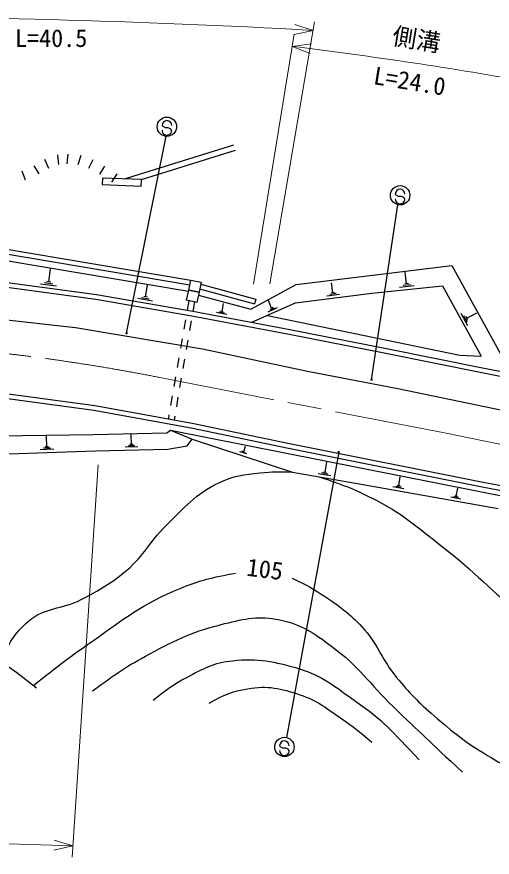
# Model space of a CAD drawing. Units: millimetres, scale not verified. Extents: x 0 to 700000, y -47500 to 447500.
# Drawn here: x 271882 to 321046, y 259320 to 346291 of the extents above; entities that cross this region are included whole.
import ezdxf
from ezdxf.enums import TextEntityAlignment as Align

# ---------------------------------------------------------------- set-up
doc = ezdxf.new("R2010")
doc.units = ezdxf.units.MM
doc.header["$LTSCALE"] = 1000
doc.linetypes.add('CHAIN', pattern=[18.5, 12, -1.5, 3.5, -1.5])
for name, color, linetype, lineweight in [('M-STR-HTXT', 7, 'Continuous', 13), ('M-STR-STRC', 7, 'Continuous', 25), ('M-TTL-BAND', 7, 'Continuous', 25), ('S-TTL', 7, 'Continuous', 25)]:
    doc.layers.add(name, color=color, linetype=linetype, lineweight=lineweight)
doc.styles.add('@ＭＳ ゴシック', font='')
doc.styles.add('ＭＳ ゴシック', font='')
doc.styles.get('@ＭＳ ゴシック').set_extended_font_data('@MS Gothic')
doc.styles.get('ＭＳ ゴシック').set_extended_font_data('MS Gothic')

msp = doc.modelspace()

# ---------------------------------------------------------------- hatches: boundary and pattern name
at = {"layer": 'M-STR-STRC'}
for points in [[(283275, 313674), (283254, 313679), (283232, 313680), (283210, 313677), (283190, 313671), (283170, 313661), (283153, 313648), (283138, 313632), (283126, 313614), (283117, 313594), (283112, 313573), (283111, 313551), (283113, 313530), (283120, 313509), (283129, 313489), (283143, 313472), (283158, 313457), (283177, 313445), (283197, 313436), (283218, 313431), (283240, 313430), (283261, 313433), (283282, 313439), (283302, 313449), (283319, 313462), (283334, 313478), (283346, 313496), (283355, 313516), (283360, 313537), (283361, 313559), (283358, 313580), (283352, 313601), (283342, 313621), (283329, 313638), (283313, 313653), (283295, 313665)], [(308614, 308861), (308592, 308866), (308571, 308867), (308549, 308865), (308528, 308859), (308509, 308849), (308491, 308836), (308476, 308820), (308464, 308802), (308456, 308782), (308451, 308761), (308449, 308739), (308452, 308717), (308458, 308696), (308468, 308677), (308481, 308659), (308497, 308644), (308515, 308632), (308535, 308624), (308556, 308619), (308578, 308618), (308600, 308620), (308621, 308626), (308640, 308636), (308658, 308649), (308672, 308665), (308684, 308683), (308693, 308703), (308698, 308724), (308699, 308746), (308697, 308768), (308690, 308789), (308681, 308808), (308668, 308826), (308652, 308841), (308634, 308853)], [(305207, 301365), (305185, 301370), (305164, 301372), (305142, 301369), (305121, 301363), (305102, 301353), (305084, 301340), (305069, 301324), (305057, 301306), (305049, 301286), (305044, 301265), (305043, 301243), (305045, 301221), (305051, 301200), (305061, 301181), (305074, 301163), (305090, 301148), (305108, 301136), (305128, 301128), (305149, 301123), (305171, 301122), (305193, 301124), (305214, 301130), (305233, 301140), (305251, 301153), (305266, 301169), (305278, 301187), (305286, 301207), (305291, 301229), (305292, 301250), (305290, 301272), (305284, 301293), (305274, 301312), (305261, 301330), (305245, 301345), (305227, 301357)]]:
    msp.add_hatch(color=256, dxfattribs=at).paths.add_polyline_path(points)

# ---------------------------------------------------------------- linework, layer by layer
at = {"layer": 'M-STR-HTXT'}
for p, q in [((298042, 318653), (302678, 345784)), ((302524, 344882), (300627, 345508)), ((300575, 344483), (296359, 318614)), ((302524, 344882), (300568, 344475)), ((300371, 343232), (302350, 343509)), ((300371, 343232), (302224, 342483)), ((280312, 299910), (277593, 259320)), ((247734, 261455), (277672, 260507)), ((277672, 260507), (275758, 261085)), ((277672, 260507), (275725, 260051))]:
    msp.add_line(p, q, dxfattribs=at)
for centre, radius, start, end in [((252828, -530387), 876678, 86.75033, 90.29479), ((243064, -122522), 469266, 79.9144, 82.98544)]:
    msp.add_arc(centre, radius, start, end, dxfattribs=at)
at = {"layer": 'M-STR-STRC'}
for p, q in [((287005, 334930), (286905, 335048)), ((287250, 334791), (287005, 334930)), ((287550, 334789), (287250, 334791)), ((287795, 334677), (287550, 334789)), ((287901, 334540), (287795, 334677)), ((283238, 313543), (287332, 333922)), ((311126, 327829), (311026, 327947)), ((311371, 327689), (311126, 327829)), ((311672, 327687), (311371, 327689)), ((311917, 327575), (311672, 327687)), ((312023, 327439), (311917, 327575)), ((308576, 308730), (311281, 326848)), ((305170, 301234), (299787, 271700)), ((299163, 270737), (299064, 270855)), ((299408, 270597), (299163, 270737)), ((299709, 270595), (299408, 270597)), ((299954, 270483), (299709, 270595)), ((300060, 270347), (299954, 270483))]:
    msp.add_line(p, q, dxfattribs=at)
for centre in [(287404, 334919), (311525, 327818), (299563, 270726)]:
    msp.add_circle(centre, 1000, dxfattribs=at)
for centre, start, end in [((287405, 335044), 359.55488, 179.55488), ((287401, 334544), 179.55488, 359.55488), ((311526, 327943), 359.55488, 179.55488), ((311523, 327443), 179.55488, 359.55488), ((299564, 270851), 359.55488, 179.55488), ((299560, 270351), 179.55488, 359.55488)]:
    msp.add_arc(centre, 500, start, end, dxfattribs=at)
at = {"layer": 'M-TTL-BAND', "color": 2, "linetype": 'CHAIN', "lineweight": 13}
for p, q in [((286670, 308962), (316117, 303227)), ((316117, 303227), (369028, 292437))]:
    msp.add_line(p, q, dxfattribs=at)
msp.add_arc((247898, 112756), 200000, 78.82193, 83.40559, dxfattribs=at)
at = {"layer": 'S-TTL'}
for p, q in [((283017, 329517), (294329, 333032)), ((284769, 329448), (294502, 332474)), ((274745, 331543), (275143, 330626)), ((276084, 332004), (276202, 331011)), ((277142, 332088), (277063, 331091)), ((278510, 331926), (278204, 330974)), ((279754, 331486), (279290, 330600)), ((273630, 330878), (274167, 330035)), ((280962, 330833), (280425, 329989)), ((272393, 330350), (272754, 329417)), ((282221, 330030), (281677, 329191)), ((280752, 329605), (280726, 328926)), ((280726, 328926), (284743, 328769)), ((284769, 329448), (280752, 329605)), ((284743, 328769), (284769, 329448)), ((270151, 321851), (289786, 318555)), ((270222, 322346), (289892, 319045)), ((270378, 321133), (289645, 317907)), ((275199, 318860), (275377, 320195)), ((300765, 318587), (316858, 320569)), ((316858, 320569), (322284, 310736)), ((312190, 318666), (312061, 319878)), ((270059, 318399), (280040, 317069)), ((270115, 318896), (280116, 317563)), ((275989, 318416), (274321, 318638)), ((275594, 318638), (274760, 318749)), ((275408, 318833), (274991, 318888)), ((285200, 317300), (285410, 318515)), ((289668, 318011), (289892, 319045)), ((289892, 319045), (290959, 318813)), ((290959, 318813), (290734, 317779)), ((290918, 318625), (296605, 317063)), ((296095, 316031), (300765, 318587)), ((304576, 317732), (304444, 318774)), ((308590, 317674), (315919, 318457)), ((312980, 318444), (311466, 318283)), ((312585, 318555), (311828, 318475)), ((312380, 318687), (312001, 318646)), ((315919, 318457), (319910, 311179)), ((280116, 317563), (290076, 315839)), ((289439, 316960), (289668, 318011)), ((290734, 317779), (289668, 318011)), ((289668, 318011), (290734, 317779)), ((290734, 317779), (290506, 316728)), ((290669, 317477), (296095, 316031)), ((290786, 318143), (296473, 316581)), ((300704, 316674), (308590, 317674)), ((305260, 317554), (303958, 317389)), ((304918, 317643), (304267, 317561)), ((304739, 317753), (304413, 317711)), ((280040, 317069), (289987, 315347)), ((285906, 316865), (284388, 317128)), ((285553, 317083), (284794, 317214)), ((285390, 317267), (285010, 317333)), ((290506, 316728), (289439, 316960)), ((289657, 316912), (289487, 315927)), ((290247, 316784), (290078, 315798)), ((293103, 315789), (293262, 316630)), ((296185, 314681), (300704, 316674)), ((296605, 317063), (296473, 316581)), ((298238, 316146), (297897, 316919)), ((290076, 315839), (300128, 313934)), ((293346, 315634), (292820, 315733)), ((293234, 315764), (292971, 315814)), ((298806, 316165), (297840, 315739)), ((298522, 316155), (298039, 315942)), ((298359, 316199), (298117, 316092)), ((267046, 315338), (277962, 314125)), ((289317, 314941), (289148, 313956)), ((289987, 315347), (300034, 313443)), ((293589, 315479), (292537, 315678)), ((297799, 315393), (317706, 311275)), ((318527, 314325), (317828, 315599)), ((318480, 314713), (318131, 315351)), ((318520, 314943), (318345, 315261)), ((318433, 315102), (319452, 315661)), ((277962, 314125), (291069, 311934)), ((289908, 314813), (289738, 313827)), ((300034, 313443), (310030, 311487)), ((300128, 313934), (310128, 311977)), ((288978, 312970), (288809, 311985)), ((289569, 312842), (289399, 311856)), ((291069, 311934), (301946, 309625)), ((310030, 311487), (319964, 309482)), ((310128, 311977), (320062, 309973)), ((288639, 310999), (288469, 310014)), ((289230, 310871), (289060, 309885)), ((317706, 311275), (319910, 311179)), ((301946, 309625), (311297, 307826)), ((320062, 309973), (340071, 306047)), ((288300, 309028), (288130, 308043)), ((288890, 308900), (288721, 307914)), ((319964, 309482), (339971, 305557)), ((269947, 307427), (279938, 306070)), ((287961, 307057), (287791, 306072)), ((311297, 307826), (327221, 304500)), ((269888, 306930), (279859, 305576)), ((288551, 306929), (288381, 305943)), ((279859, 305576), (289910, 303754)), ((279938, 306070), (290006, 304244)), ((287621, 305086), (287553, 304689)), ((288212, 304958), (288147, 304581)), ((289910, 303754), (299974, 301642)), ((290006, 304244), (300075, 302131)), ((269997, 302932), (279804, 303063)), ((274998, 301786), (274961, 302898)), ((279804, 303063), (287412, 303245)), ((283743, 302027), (283717, 303057)), ((287412, 303245), (287777, 303506)), ((287777, 303506), (336262, 293883)), ((287777, 303506), (290012, 302578)), ((275172, 301792), (274825, 301781)), ((284068, 301906), (283424, 301890)), ((283903, 302031), (283582, 302023)), ((287499, 301561), (289490, 301900)), ((289490, 301900), (290012, 302578)), ((290012, 302578), (300411, 299180)), ((295350, 301304), (295534, 301866)), ((300075, 302131), (320107, 298141)), ((270023, 301039), (280013, 301378)), ((275703, 301532), (274313, 301485)), ((275351, 301659), (274656, 301636)), ((280013, 301378), (287499, 301561)), ((284392, 301785), (283105, 301754)), ((295655, 301049), (294954, 301279)), ((295503, 301177), (295152, 301291)), ((295438, 301276), (295263, 301333)), ((299974, 301642), (320010, 297650)), ((303759, 299153), (303946, 300195)), ((303922, 299124), (303596, 299182)), ((300411, 299180), (306907, 298014)), ((304364, 298775), (303060, 299009)), ((304061, 298964), (303410, 299081)), ((311378, 297764), (311542, 298688)), ((306907, 298014), (321678, 295392)), ((311914, 297430), (310759, 297635)), ((311646, 297597), (311068, 297699)), ((311522, 297738), (311233, 297789)), ((317331, 296682), (317478, 297510)), ((320010, 297650), (340016, 293738)), ((320107, 298141), (340114, 294228)), ((317571, 296533), (317054, 296624)), ((317460, 296659), (317202, 296705)), ((317811, 296383), (316777, 296567)), ((267242, 281690), (271898, 278442)), ((271898, 278442), (273933, 276838))]:
    msp.add_line(p, q, dxfattribs=at)
for points, knots in [([(270224, 279610), (271097, 281508), (271606, 282459), (273093, 283747), (274828, 285251), (276503, 284901), (278531, 285977), (280474, 287009), (281591, 287601), (283265, 289029), (285078, 290575), (285593, 291940), (287295, 293607), (289267, 295537), (290290, 296864), (292773, 298067), (294314, 298814), (295335, 298897), (297038, 299085), (298348, 299229), (298866, 299237), (300411, 299180)], [0, 0, 0, 0, 1, 1, 1, 2, 2, 2, 3, 3, 3, 4, 4, 4, 5, 5, 5, 6, 6, 6, 7, 7, 7, 7]), ([(303153, 298688), (305944, 297759), (306878, 297376), (309118, 296219), (312215, 294619), (313631, 293177), (316395, 291054), (319830, 288417), (321293, 286330), (324925, 283972), (327482, 282312), (329026, 281497), (331889, 280451), (334542, 279482), (336286, 279944), (339010, 279199), (340998, 278655), (341957, 277879), (343940, 277321), (346231, 276675), (347553, 276359), (349926, 276186), (353036, 275959), (354791, 276183), (357908, 276264), (359178, 276297), (359585, 276306), (361159, 276365)], [0, 0, 0, 0, 1, 1, 1, 2, 2, 2, 3, 3, 3, 4, 4, 4, 5, 5, 5, 6, 6, 6, 7, 7, 7, 8, 8, 8, 9, 9, 9, 9]), ([(273599, 277101), (276193, 279177), (276959, 279743), (279196, 281321), (282533, 283675), (284337, 285199), (288078, 286838), (290017, 287688), (291170, 288052), (293242, 288481), (293730, 288582), (293903, 288629), (294495, 288716)], [0, 0, 0, 0, 1, 1, 1, 2, 2, 2, 3, 3, 3, 4, 4, 4, 4]), ([(300363, 288208), (302001, 287401), (302520, 287110), (303807, 286251), (305521, 285108), (306476, 284395), (307837, 282847), (309356, 281118), (309653, 279727), (311123, 277956), (312518, 276277), (313386, 275395), (315036, 273966), (317066, 272206), (318233, 271214), (320553, 269857), (322666, 268621), (323868, 267778), (326265, 267275), (328405, 266826), (329694, 267133), (331860, 267432), (333982, 267724), (335014, 268564), (337103, 269036), (338279, 269301), (338949, 269483), (340155, 269505), (341260, 269526), (341711, 269456), (342972, 269231)], [0, 0, 0, 0, 1, 1, 1, 2, 2, 2, 3, 3, 3, 4, 4, 4, 5, 5, 5, 6, 6, 6, 7, 7, 7, 8, 8, 8, 9, 9, 9, 10, 10, 10, 10]), ([(279720, 276523), (282324, 278450), (283205, 279055), (285628, 280358), (288502, 281903), (290203, 282720), (293375, 283488), (295548, 284014), (296896, 284330), (299087, 283879), (301390, 283405), (302550, 282529), (304447, 281140), (307264, 279079), (308313, 277304), (310825, 274880), (313594, 272208), (314495, 271371), (317985, 268111)], [0, 0, 0, 0, 1, 1, 1, 2, 2, 2, 3, 3, 3, 4, 4, 4, 5, 5, 5, 6, 6, 6, 6]), ([(285980, 275584), (287470, 276767), (288014, 277161), (289462, 277932), (291199, 278857), (292239, 279452), (294196, 279654), (296876, 279929), (298458, 279587), (301043, 278832), (303580, 278092), (304744, 276977), (306912, 275467), (309779, 273471), (310695, 272373), (313485, 269403)], [0, 0, 0, 0, 1, 1, 1, 2, 2, 2, 3, 3, 3, 4, 4, 4, 5, 5, 5, 5]), ([(291770, 275271), (293361, 276146), (294121, 276482), (295761, 276758), (297855, 277110), (299145, 276799), (301161, 276132), (303020, 275517), (303892, 274740), (305504, 273628), (306759, 272762), (307198, 272419), (308595, 271241)], [0, 0, 0, 0, 1, 1, 1, 2, 2, 2, 3, 3, 3, 4, 4, 4, 4])]:
    msp.add_open_spline(points, degree=3, knots=knots, dxfattribs=at)

# ---------------------------------------------------------------- texts
at = {"layer": 'M-STR-HTXT', "style": 'ＭＳ ゴシック'}
msp.add_text('側溝', height=1833, rotation=350.682, dxfattribs=at).set_placement((312993, 342516), align=Align.BOTTOM_CENTER)
at = {"layer": 'M-STR-HTXT', "style": '@ＭＳ ゴシック'}
msp.add_text('L=40.5', height=1833, dxfattribs=at).set_placement((275432, 345000), align=Align.TOP_CENTER)
msp.add_text('L=24.0', height=1833, rotation=350.682, dxfattribs=at).set_placement((312670, 340542), align=Align.TOP_CENTER)
at = {"layer": 'S-TTL', "style": 'ＭＳ ゴシック'}
msp.add_text('105', height=1833, rotation=352.945, dxfattribs=at).set_placement((297366, 287679), align=Align.BOTTOM_CENTER)

doc.saveas('drawing.dxf')
